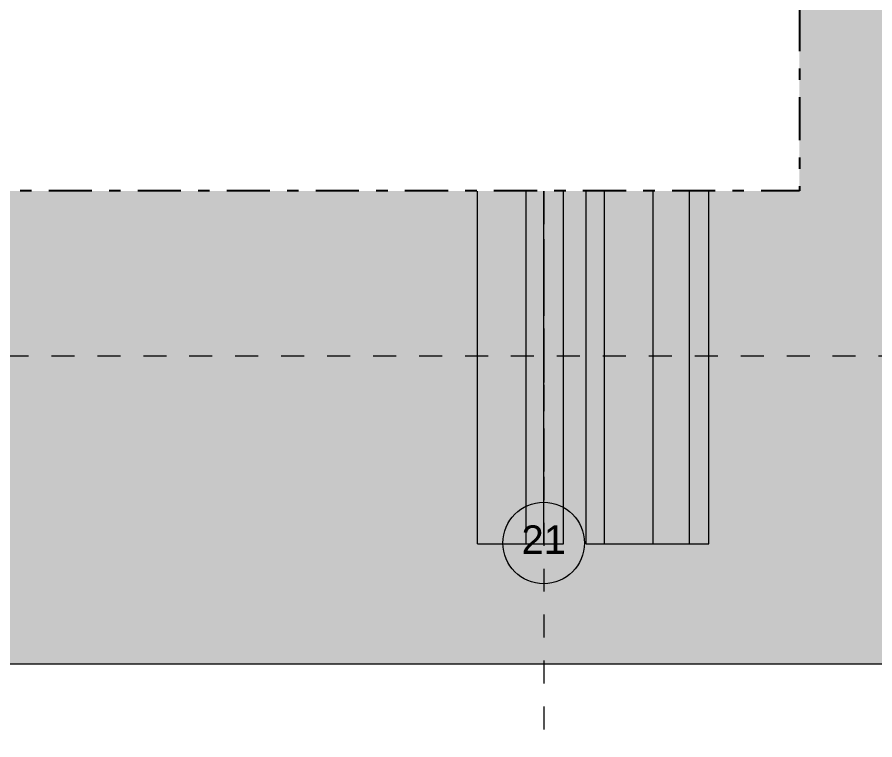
# Model space of a CAD drawing. Header units: millimetres. Extents: x -48147 to 1414029, y -496296 to 18123.
# Drawn here: x 1361513 to 1366780, y -496296 to -491857 of the extents above; entities that cross this region are included whole.
import ezdxf
from ezdxf.enums import TextEntityAlignment as Align

# ---------------------------------------------------------------- set-up
doc = ezdxf.new("R2010")
doc.units = ezdxf.units.MM
doc.header["$MEASUREMENT"] = 0
for name, pattern in [('Dashed', [2822.222233, 1411.111116, -1411.111116]), ('Double Dashed', [546.805537, 264.583325, -105.833328, 70.555556, -105.833328]), ('Wipeout_Contour', [1000, 0, -1000])]:
    doc.linetypes.add(name, pattern=pattern)
for name, color, linetype, lineweight, true_color in [('0_Pen_No__105', 7, 'Continuous', 15, 0xa6a6a6), ('HATCHING_Pen_No__145', 7, 'Continuous', 0, 0xa6a6a6), ('New_A-15-MG_Structural_Grid_Phase_2_Pen_No__222', 7, 'Continuous', 13, 0x65af33)]:
    doc.layers.add(name, color=color, linetype=linetype, lineweight=lineweight, true_color=true_color)
for name, color, linetype in [('A-95-P_Drawing', 7, 'Continuous'), ('New_A-15-MG_Structural_Grid_Phase_2', 7, 'Continuous'), ('S-160-M_FOUND.IFC Import', 7, 'Continuous')]:
    doc.layers.add(name, color=color, linetype=linetype)
for name, color, linetype, lineweight in [('A-95-P_Drawing_Pen_No__194', 7, 'Continuous', 25), ('HATCHING_Pen_No__1', 7, 'Continuous', 13), ('New_0_Pen_No__101', 252, 'Continuous', 15), ('S-160-M_FOUND.IFC Import_Pen_No__1', 7, 'Continuous', 13), ('S-160-M_FOUND.IFC Import_Pen_No__4', 7, 'Continuous', 20)]:
    doc.layers.add(name, color=color, linetype=linetype, lineweight=lineweight)
doc.styles.add('GENERATED_STYLE_2', font='')
doc.styles.get('GENERATED_STYLE_2').set_extended_font_data('Swis721 BT')

# ---------------------------------------------------------------- blocks, each defined once
blk = doc.blocks.new('Section Elem_640_2', base_point=(1372879, -490836.7))
at = {"color": 254, "linetype": 'Wipeout_Contour', "lineweight": 0, "ltscale": 5802024.367935291}
blk.add_wipeout([(1364189.8, -492516.7), (1364739.8, -492516.7), (1364739.8, -491766.7), (1364189.8, -491766.7)], dxfattribs=at).dxf.layer = 'S-160-M_FOUND.IFC Import'
at = {"layer": 'S-160-M_FOUND.IFC Import_Pen_No__4', "linetype": 'Continuous'}
for p, q in [((1364189.8, -491766.7), (1364205.8, -491766.7)), ((1364189.8, -492516.7), (1364189.8, -491766.7))]:
    blk.add_line(p, q, dxfattribs=at)
at = {"color": 254, "linetype": 'Wipeout_Contour', "lineweight": 0, "ltscale": 5804846.525437754}
blk.add_wipeout([(1365689.8, -491766.7), (1364739.8, -491766.7), (1364739.8, -492516.7), (1365689.8, -492516.7)], dxfattribs=at).dxf.layer = 'S-160-M_FOUND.IFC Import'
at = {"layer": 'S-160-M_FOUND.IFC Import_Pen_No__4', "linetype": 'Continuous'}
for p, q in [((1364705.8, -491766.7), (1364739.8, -491766.7)), ((1364739.8, -491766.7), (1365689.8, -491766.7)), ((1364739.8, -492516.7), (1364189.8, -492516.7)), ((1365689.8, -492516.7), (1364739.8, -492516.7))]:
    blk.add_line(p, q, dxfattribs=at)
blk = doc.blocks.new('Section Elem_645_2', base_point=(1372879, -490836.7))
at = {"color": 254, "linetype": 'Wipeout_Contour', "lineweight": 0, "ltscale": 5800942.740041262}
blk.add_wipeout([(1364164.9, -492516.7), (1364189.8, -492516.7), (1364189.8, -491766.7), (1364164.9, -491766.7)], dxfattribs=at).dxf.layer = 'S-160-M_FOUND.IFC Import'
at = {"color": 254, "linetype": 'Wipeout_Contour', "lineweight": 0, "ltscale": 5807140.748936417}
blk.add_wipeout([(1365689.8, -492516.7), (1365959.2, -492516.7), (1365959.2, -491766.7), (1365689.8, -491766.7)], dxfattribs=at).dxf.layer = 'S-160-M_FOUND.IFC Import'
at = {"layer": 'S-160-M_FOUND.IFC Import_Pen_No__4', "linetype": 'Continuous'}
for p, q in [((1364164.9, -491766.7), (1364189.8, -491766.7)), ((1365689.8, -491766.7), (1365959.2, -491766.7)), ((1365959.2, -492516.7), (1365959.2, -491766.7)), ((1364189.8, -492516.7), (1364164.9, -492516.7)), ((1365959.2, -492516.7), (1365689.8, -492516.7))]:
    blk.add_line(p, q, dxfattribs=at)
blk = doc.blocks.new('Section Elem_655_2', base_point=(1372879, -490836.7))
at = {"color": 254, "linetype": 'Wipeout_Contour', "lineweight": 0, "ltscale": 5805147.470019387}
blk.add_wipeout([(1364748, -492516.7), (1364639.8, -492516.7), (1364639.8, -495091.7), (1364748, -495091.7)], dxfattribs=at).dxf.layer = 'S-160-M_FOUND.IFC Import'
at = {"color": 254, "linetype": 'Wipeout_Contour', "lineweight": 0, "ltscale": 5805575.835932327}
blk.add_wipeout([(1364867.6, -492516.7), (1364748, -492516.7), (1364748, -495091.7), (1364867.6, -495091.7)], dxfattribs=at).dxf.layer = 'S-160-M_FOUND.IFC Import'
at = {"layer": 'S-160-M_FOUND.IFC Import_Pen_No__1', "linetype": 'Continuous'}
for p, q in [((1364748, -495091.7), (1364748, -492516.7)), ((1364867.6, -495091.7), (1364867.6, -492516.7)), ((1364639.8, -495091.7), (1364748, -495091.7)), ((1364748, -495091.7), (1364867.6, -495091.7))]:
    blk.add_line(p, q, dxfattribs=at)
blk = doc.blocks.new('Section Elem_656_2', base_point=(1372879, -490836.7))
at = {"color": 254, "linetype": 'Wipeout_Contour', "lineweight": 0, "ltscale": 5806538.526835352}
blk.add_wipeout([(1365008.2, -492516.7), (1365008.2, -495091.7), (1365119.3, -495091.7), (1365119.3, -492516.7)], dxfattribs=at).dxf.layer = 'S-160-M_FOUND.IFC Import'
at = {"layer": 'S-160-M_FOUND.IFC Import_Pen_No__1', "linetype": 'Continuous'}
for q in [(1365008.2, -492516.7), (1365119.3, -495091.7)]:
    blk.add_line((1365008.2, -495091.7), q, dxfattribs=at)
blk = doc.blocks.new('Section Elem_657_2', base_point=(1372879, -490836.7))
at = {"color": 254, "linetype": 'Wipeout_Contour', "lineweight": 0, "ltscale": 5808295.137722783}
blk.add_wipeout([(1365419.3, -495091.7), (1365642.2, -495091.7), (1365642.2, -492516.7), (1365419.3, -492516.7)], dxfattribs=at).dxf.layer = 'S-160-M_FOUND.IFC Import'
at = {"color": 254, "linetype": 'Wipeout_Contour', "lineweight": 0, "ltscale": 7260724.976042438}
blk.add_wipeout([(1365642.2, -492516.7), (1365642.2, -495091.7), (1365761.8, -495091.7), (1365761.8, -492516.7), (1365689.8, -492516.7)], dxfattribs=at).dxf.layer = 'S-160-M_FOUND.IFC Import'
at = {"layer": 'S-160-M_FOUND.IFC Import_Pen_No__1', "linetype": 'Continuous'}
for p, q in [((1365642.2, -495091.7), (1365642.2, -492516.7)), ((1365761.8, -495091.7), (1365761.8, -492516.7)), ((1365419.3, -495091.7), (1365642.2, -495091.7)), ((1365642.2, -495091.7), (1365761.8, -495091.7))]:
    blk.add_line(p, q, dxfattribs=at)
blk = doc.blocks.new('Section Elem_699_2', base_point=(1372879, -490836.7))
at = {"color": 254, "linetype": 'Wipeout_Contour', "lineweight": 0, "ltscale": 5807311.603275637}
blk.add_wipeout([(1365119.3, -492516.7), (1365119.3, -495091.7), (1365419.3, -495091.7), (1365419.3, -492516.7)], dxfattribs=at).dxf.layer = 'S-160-M_FOUND.IFC Import'
at = {"layer": 'S-160-M_FOUND.IFC Import_Pen_No__1', "linetype": 'Continuous'}
for p, q in [((1365119.3, -495091.7), (1365119.3, -492516.7)), ((1365419.3, -495091.7), (1365419.3, -492516.7)), ((1365119.3, -495091.7), (1365419.3, -495091.7))]:
    blk.add_line(p, q, dxfattribs=at)
blk = doc.blocks.new('Section Elem_700_2', base_point=(1372879, -490836.7))
at = {"color": 254, "linetype": 'Wipeout_Contour', "lineweight": 0, "ltscale": 5804379.88653718}
blk.add_wipeout([(1364339.8, -492516.7), (1364339.8, -495091.7), (1364639.8, -495091.7), (1364639.8, -492516.7)], dxfattribs=at).dxf.layer = 'S-160-M_FOUND.IFC Import'
at = {"layer": 'S-160-M_FOUND.IFC Import_Pen_No__1', "linetype": 'Continuous'}
for p, q in [((1364339.8, -495091.7), (1364339.8, -492516.7)), ((1364639.8, -495091.7), (1364639.8, -492516.7)), ((1364339.8, -495091.7), (1364639.8, -495091.7))]:
    blk.add_line(p, q, dxfattribs=at)
blk = doc.blocks.new('Standard grid marker[1]_2', base_point=(1364746.6, -469432.1))
at = {"layer": 'New_A-15-MG_Structural_Grid_Phase_2_Pen_No__222', "linetype": 'Double Dashed'}
for p, q in [((1364746.6, -470432.1), (1364746.6, -493836.7)), ((1364746.6, -493836.7), (1364746.6, -494836.7))]:
    blk.add_line(p, q, dxfattribs=at)
at = {"layer": 'New_A-15-MG_Structural_Grid_Phase_2_Pen_No__222', "linetype": 'Continuous'}
blk.add_circle((1364746.6, -495086.7), 250, dxfattribs=at)
at = {"layer": 'New_A-15-MG_Structural_Grid_Phase_2_Pen_No__222', "linetype": 'Double Dashed'}
blk.add_point((1364746.6, -493836.7), dxfattribs=at)
blk.add_point((1364746.6, -493836.7), dxfattribs=at)
at = {"layer": 'New_A-15-MG_Structural_Grid_Phase_2_Pen_No__222', "style": 'GENERATED_STYLE_2'}
for tag, p in [('AC_MarkerText_1_0', (1364746.6, -469161.5)), ('AC_MarkerText_1_1', (1364746.6, -495066.1))]:
    blk.add_attdef(tag, text='', height=175, rotation=360, dxfattribs=at).set_placement(p, align=Align.MIDDLE_CENTER)
blk = doc.blocks.new('S-24 Building Section_STORY_MARKER', base_point=(1372879, -490836.7))
at = {"layer": '0_Pen_No__105', "linetype": 'Dashed', "ltscale": 0.1}
blk.add_line((1358054.7, -493936.7), (1410366.7, -493936.7), dxfattribs=at)

msp = doc.modelspace()

# ---------------------------------------------------------------- block references
at = {"layer": 'S-160-M_FOUND.IFC Import'}
msp.add_blockref('Section Elem_640_2', (1372879, -490836.7), dxfattribs=at)

# ---------------------------------------------------------------- next in the draw order: block references
msp.add_blockref('Section Elem_645_2', (1372879, -490836.7), dxfattribs=at)

# ---------------------------------------------------------------- next in the draw order: block references
for name in ['Section Elem_655_2', 'Section Elem_656_2', 'Section Elem_657_2']:
    msp.add_blockref(name, (1372879, -490836.7), dxfattribs=at)

# ---------------------------------------------------------------- next in the draw order: linework, layer by layer
at = {"layer": 'New_0_Pen_No__101', "linetype": 'Dashed', "ltscale": 0.1}
msp.add_line((1364746.6, -490446.6), (1364746.6, -496295.5), dxfattribs=at)

# ---------------------------------------------------------------- next in the draw order: block references
at = {"layer": 'S-160-M_FOUND.IFC Import'}
for name in ['Section Elem_700_2', 'Section Elem_699_2']:
    msp.add_blockref(name, (1372879, -490836.7), dxfattribs=at)

# ---------------------------------------------------------------- next in the draw order: hatches: boundary and pattern name
at = {"layer": 'HATCHING_Pen_No__145', "linetype": 'Continuous'}
msp.add_hatch(color=256, dxfattribs=at).paths.add_polyline_path([(1359233.6, -490836.7), (1359233.6, -495828.1), (1408556.3, -495828.1), (1408556.3, -490836.7), (1405993.5, -490836.7), (1405993.5, -491225), (1405923.5, -491225), (1405923.5, -491336.6), (1405423.5, -491336.7), (1405423.5, -491086.7), (1380920.1, -491086.7), (1380920.1, -491189.4), (1376422.8, -491186.7), (1376422.8, -491266.7), (1364705.8, -491266.7), (1364705.8, -491766.7), (1364205.3, -491766.6), (1364205.3, -491550.9), (1364135.4, -491550.9), (1364135.4, -490836.7)])

# ---------------------------------------------------------------- next in the draw order: linework, layer by layer
at = {"layer": 'HATCHING_Pen_No__1', "linetype": 'Continuous', "flags": 128}
msp.add_lwpolyline([(1359233.6, -490836.7), (1359233.6, -495828.1), (1408556.3, -495828.1), (1408556.3, -490836.7), (1405993.5, -490836.7), (1405993.5, -491225), (1405923.5, -491225), (1405923.5, -491336.6), (1405423.5, -491336.7), (1405423.5, -491086.7), (1380920.1, -491086.7), (1380920.1, -491189.4), (1376422.8, -491186.7), (1376422.8, -491266.7), (1364705.8, -491266.7), (1364705.8, -491766.7), (1364205.3, -491766.6), (1364205.3, -491550.9), (1364135.4, -491550.9), (1364135.4, -490836.7)], close=True, dxfattribs=at)

# ---------------------------------------------------------------- next in the draw order: block references
at = {"layer": 'New_A-15-MG_Structural_Grid_Phase_2', "color": 8, "linetype": 'Continuous', "lineweight": 15}
ref = msp.add_blockref('Standard grid marker[1]_2', (1364746.6, -469432.1), dxfattribs=at)
ref.add_attrib('AC_MarkerText_1_1', '21', dxfattribs={"layer": 'New_A-15-MG_Structural_Grid_Phase_2_Pen_No__222', "color": 85, "true_color": 0x65af33, "height": 175, "rotation": 360, "style": 'GENERATED_STYLE_2'}).set_placement((1364746.6, -495066.1), align=Align.MIDDLE_CENTER)

# ---------------------------------------------------------------- next in the draw order: wipeouts: each hides what was drawn before it
at = {"color": 254, "linetype": 'Wipeout_Contour', "lineweight": 0, "ltscale": 5783602.490551522}
msp.add_wipeout([(1360153.4, -470625), (1366317.1, -470625), (1366317.1, -492924.3), (1360153.4, -492924.3)], dxfattribs=at).dxf.layer = 'A-95-P_Drawing'

# ---------------------------------------------------------------- next in the draw order: linework, layer by layer
at = {"layer": 'A-95-P_Drawing_Pen_No__194', "linetype": 'Double Dashed', "flags": 128}
msp.add_lwpolyline([(1360153.4, -470625), (1366317.1, -470625), (1366317.1, -492924.3), (1360153.4, -492924.3)], close=True, dxfattribs=at)

# ---------------------------------------------------------------- next in the draw order: block references
at = {"linetype": 'Continuous', "lineweight": 0}
msp.add_blockref('S-24 Building Section_STORY_MARKER', (1372879, -490836.7), dxfattribs=at)

doc.saveas('drawing.dxf')
